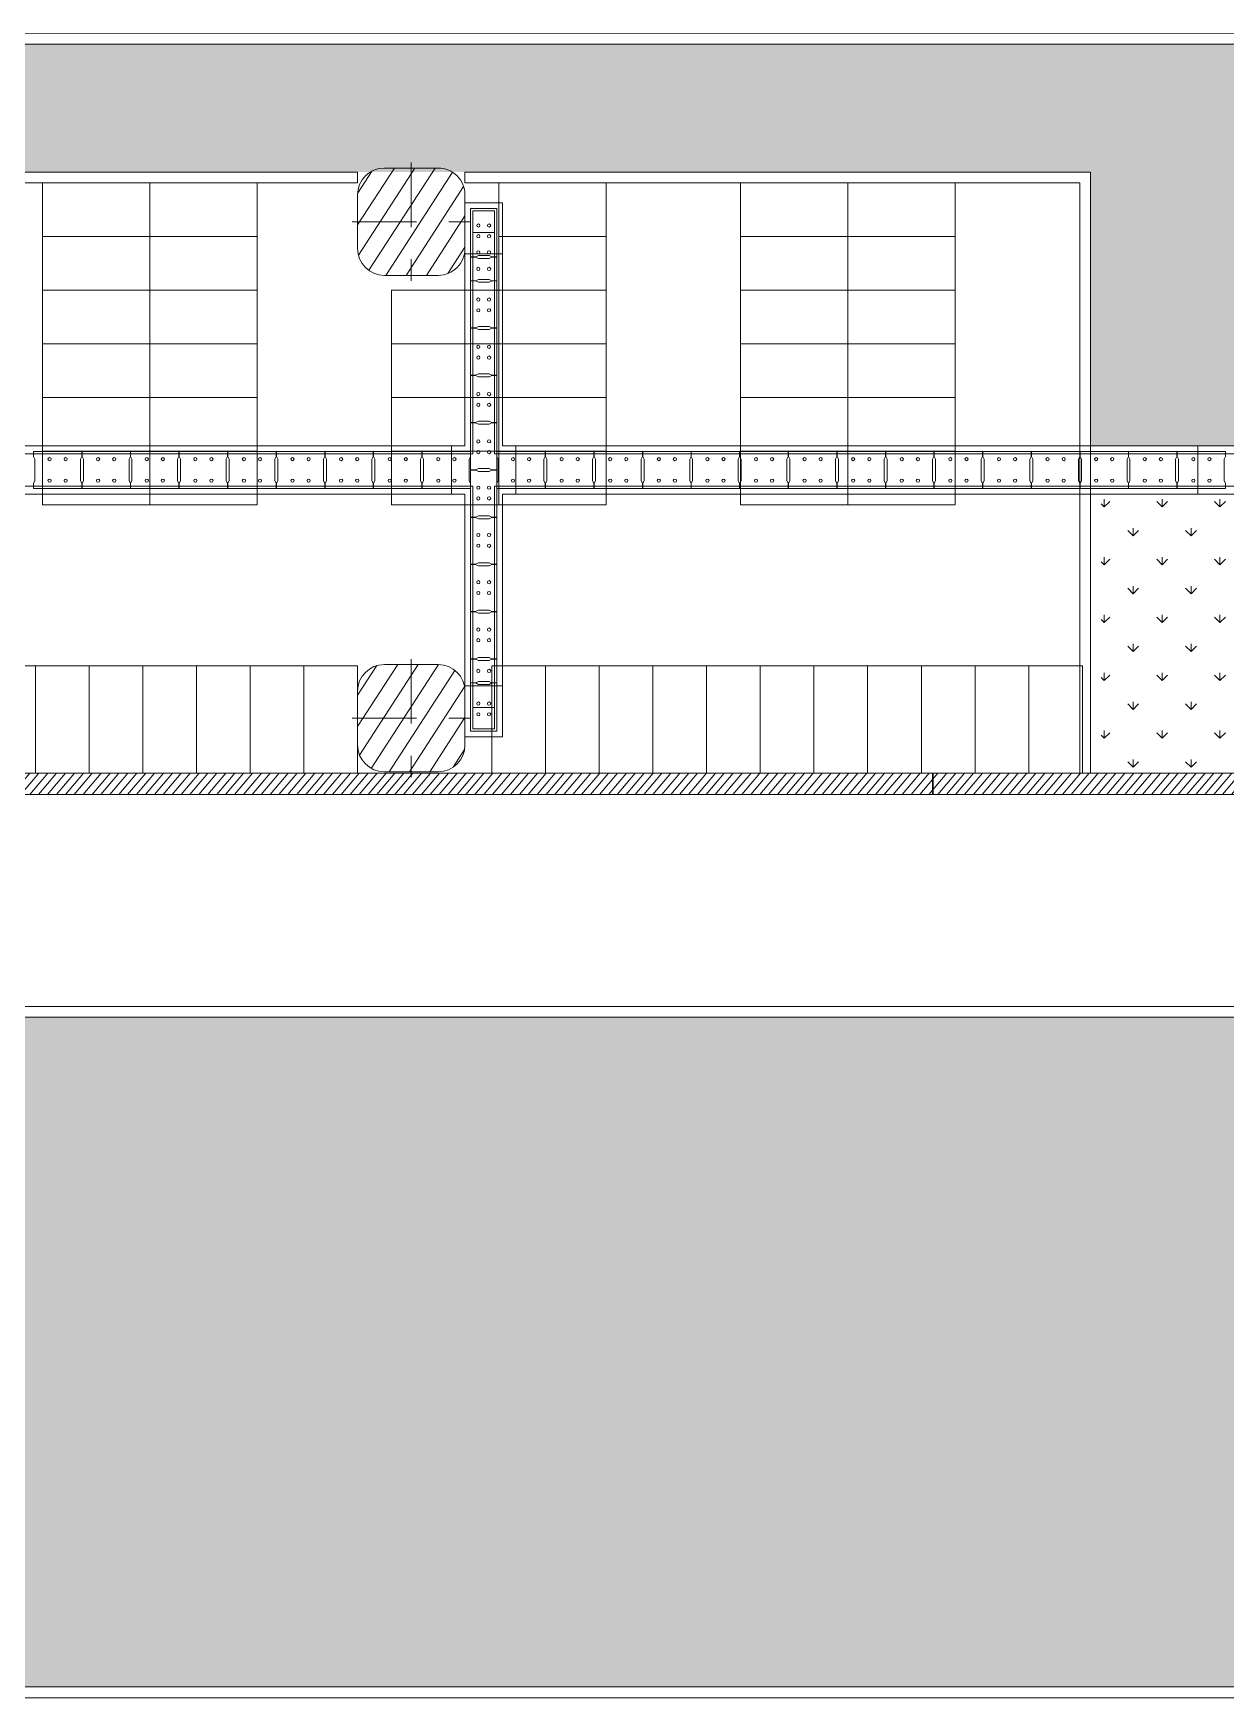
# Model space of a CAD drawing. Header units: millimetres. Extents: x -157642 to 241542, y -22875 to 31024.
# Drawn here: x 108512 to 130719, y -22875 to 8135 of the extents above; entities that cross this region are included whole.
import ezdxf

# ---------------------------------------------------------------- set-up
doc = ezdxf.new("R2010")
doc.units = ezdxf.units.MM
doc.header["$LTSCALE"] = 100
doc.header["$MEASUREMENT"] = 0
doc.linetypes.add('Center', pattern=[29.999999120608162, 12.00000007375544, -5.999999682284241, 5.999999682284241, -5.999999682284241])
for name, color, linetype, lineweight in [('1.Fence Wall', 2, 'Continuous', 15), ('2.Crash Barrier', 4, 'Continuous', 15), ('3.Curb', 6, 'Continuous', 15), ('ARC_HATCH', 8, 'Continuous', 0), ('AXIS', 10, 'Center', 5), ('CON-VIEW', 90, 'Continuous', 5), ('EXPANSION JOINT', 3, 'Continuous', 18), ('HATCH', 8, 'Continuous', 9), ('L1-DRAINAGE-LONG_DITCH', 35, 'Continuous', 9), ('TAN CANG-profile- REVISE1$0$8', 17, 'Continuous', 0), ('trench cover', 74, 'Continuous', 0)]:
    doc.layers.add(name, color=color, linetype=linetype, lineweight=lineweight)
doc.layers.add('ARC-PAKING-AR', color=9, linetype='Continuous', lineweight=0, true_color=0x808080)
pattern_1 = [(89.99999998848193, (-68750.00000193057, -4999.999999885054), (-538.8153670916832, 538.815367308317), [142.8749999999999, -934.7557343999996]), (44.99999998848195, (-68750.00000193057, -4999.999999885054), (-538.8153671558324, 538.8153673724662), [142.8749999999999, -619.1249999999995]), (134.9999999884819, (-68750.00000193057, -4999.999999885054), (-538.8153673724662, -538.8153671558323), [142.875, -619.1249999999999])]
pattern_2 = [(57.08186879558362, (-987073.7419077528, -5727.854008890004), (-266.524719479814, 172.5422380352315), [])]

# ---------------------------------------------------------------- blocks, each defined once
blk = doc.blocks.new('BIKE1X2')
at = {"layer": 'ARC-PAKING-AR'}
blk.add_lwpolyline([(0, 0), (1.000000000232831, -1.164153218269348e-10), (0.9999999997671694, 1.999999999883585), (4.656612873077393e-10, 1.999999999883585)], close=True, dxfattribs=at)

msp = doc.modelspace()

# ---------------------------------------------------------------- hatches: boundary and pattern name
at = {"layer": 'ARC_HATCH', "ltscale": 0.8}
h = msp.add_hatch(dxfattribs=at)
h.set_pattern_fill('ANSI31', color=256, scale=40, angle=-5.834978587051761)
h.set_pattern_definition([(49.99999998848195, (-68750.0087810888, -76351.23036596815), (-97.2876442596995, 81.63402644974802), [])])
edge = h.paths.add_edge_path()
edge.add_arc((144540.2902609095, -1049.985293455306), 4599.999999993033, 324.9762667900752, 360.2781614727991)
edge.add_line((149140.2360514022, -1027.653147039484), (149138.5873711677, -65.82528430748062))
edge.add_line((149138.5873711682, -65.82528410655505), (149538.5867834635, -65.1396403395338))
edge.add_line((149538.586783453, -65.13964040392602), (149540.2344093838, -1026.352450860883))
edge.add_arc((144540.2902608647, -1049.985293689475), 4999.999999972361, -35.02373320532479, 0.27081343941461, ccw=False)
edge.add_arc((144540.290260603, -1049.985293153921), 5000.000000382538, 269.99999998805674, 324.97626679144736, ccw=False)
edge.add_line((144540.2902596098, -6049.985293704143), (144540.4725045873, -6050.000043256368))
edge.add_line((144540.4725045857, -6050.000043180218), (75249.99999816116, -6050.007404960641))
edge.add_line((75249.99999810482, -6050.007404957432), (75249.99999818613, -5649.992651936365))
edge.add_line((75249.99999823986, -5649.99265194287), (144540.2902599956, -5649.985293657912))
edge.add_arc((144540.2902607924, -1049.98529343291), 4600.00000015466, 269.9999999895704, 324.9762667906693)
at = {"layer": 'HATCH', "ltscale": 0.5}
h = msp.add_hatch(dxfattribs=at)
h.set_pattern_fill('ANSI31', color=256, scale=100, angle=1.000000155668661, style=0)
h.set_pattern_definition(pattern_2)
edge = h.paths.add_edge_path()
edge.add_line((115050.5154615567, 3625.139002044336), (116050.5154614832, 3625.139004818077))
edge.add_arc((116050.5154601797, 4125.139004583238), 499.9999997651612, 270.0000001493603, 360.0000001493604)
edge.add_line((116550.5154599449, 4125.139005886653), (116550.5154574278, 5125.139005885329))
edge.add_arc((116050.5154571942, 5125.139004671575), 500.0000002335291, 1.390858967580389e-07, 90.00000013908506)
edge.add_line((116050.5154559805, 5625.139004905097), (115050.5154561711, 5625.139002108932))
edge.add_arc((115050.5154573849, 5125.139001875432), 500.0000002335, 90.00000013908841, 180.0000001390884)
edge.add_line((114550.5154571514, 5125.139000661657), (114550.5154599924, 4125.139001086485))
edge.add_arc((115050.5154602956, 4125.139002347576), 500.0000003032328, 180.0000001445104, 270.0000001445112)
h = msp.add_hatch(dxfattribs=at)
h.set_pattern_fill('ANSI31', color=256, scale=100, angle=1.000000155668661, style=0)
h.set_pattern_definition(pattern_2)
edge = h.paths.add_edge_path()
edge.add_line((115050.5155405356, -5624.576858947548), (116050.515540462, -5624.576856173822))
edge.add_arc((116050.5155392283, -5124.576856361302), 499.9999998125204, 270.0000001413662, 360.000000141367)
edge.add_line((116550.5155390408, -5124.576855127641), (116550.5155365237, -4124.576855128951))
edge.add_arc((116050.5155362205, -4124.576856390071), 500.0000003032619, 1.445136959903275e-07, 90.00000014451454)
edge.add_line((116050.5155349593, -3624.576856086802), (115050.51553515, -3624.576858882938))
edge.add_arc((115050.5155364335, -4124.576859069086), 500.0000001861481, 90.00000014708253, 180.0000001470825)
edge.add_line((114550.5155362473, -4124.576860352623), (114550.515539016, -5124.57685967123))
edge.add_arc((115050.515539414, -5124.576858549575), 500.0000003979658, 180.0000001285321, 270.0000001285329)
at = {"layer": 'TAN CANG-profile- REVISE1$0$8'}
h = msp.add_hatch(dxfattribs=at)
h.set_pattern_fill('GRASS', color=256, scale=30, angle=-10.83497858705176)
h.set_pattern_definition([(89.99999998848193, (-68749.99917274603, -61757.91730598077), (-538.8153670916832, 538.815367308317), [142.8749999999999, -934.7557343999997]), (44.99999998848195, (-68749.99917274603, -61757.91730598077), (-538.8153671558324, 538.8153673724662), [142.8749999999999, -619.1249999999995]), (134.9999999884819, (-68749.99917274603, -61757.91730598077), (-538.8153673724662, -538.8153671558323), [142.875, -619.1249999999999])])
h.paths.add_polyline_path([(82140.24832737632, 5616.338404879236), (82275.81931018346, 5811.200284662496), (82530.44778601779, 6124.212291022865), (82805.074446632, 6415.217512270217), (83056.6527995916, 6647.88702935043), (83359.76040012838, 6892.67631964969), (83681.34768114361, 7116.412400824454), (84082.17967564549, 7350.993898864093), (84501.44712846173, 7550.679103885297), (84784.65135064616, 7661.875320553052), (85153.65590042516, 7780.416377674861), (85451.57917194319, 7855.615492213314), (85861.09324866097, 7932.772821203966), (144520.4520831293, 7935.003396687142), (144974.3386004081, 7913.495527497682), (145301.935289314, 7870.959902422488), (145624.3411490181, 7806.344634422945), (146041.7716315122, 7687.539709134508), (146450.5993032319, 7529.833514763435), (146910.897778696, 7297.426903428452), (147213.6611034956, 7108.242032002396), (148005.8811279767, 6435.273761317003), (148624.6886164569, 5624.027824543475), (149059.7547138021, 4695.366099938939), (149210.727006308, 4155.454908017215), (149309.1146443383, 3464.71693837682), (149320.3984809438, 3157.690923233618), (149335.3240053377, -0.06706745980773121), (145650.5165957751, -0.06706728872086387), (145650.5168999444, 5624.956661228993), (142750.5162973313, 5624.956661413773), (142750.5162970668, 3624.961085507122), (144750.5163014585, 3624.961090671393), (144750.5163011714, 450.1032338309742), (128200.5163775288, 450.1032365854771), (128200.5163794404, 5549.822172158281), (84600.51628567529, 5550.822183298194), (84600.51602102438, 4975.543061698962), (83900.29825211281, 4999.822178944189), (83900.29825233837, 5616.338404701557)])
h = msp.add_hatch(dxfattribs=at)
h.set_pattern_fill('GRASS', color=256, scale=30, angle=-10.83497858705176)
h.set_pattern_definition(pattern_1)
edge = h.paths.add_edge_path()
edge.add_line((144750.5154717924, -449.7189770335681), (144500.515468833, -449.7189768574171))
edge.add_line((144500.515468746, -449.7189767763048), (128400.5155371167, -449.7189649293432))
edge.add_line((128400.5155371308, -449.7189650154469), (128400.5155333278, -5624.576864510374))
edge.add_line((128400.5155333698, -5624.576864404633), (128400.3278511698, -5599.709368538155))
edge.add_line((128400.3278511169, -5599.709368655123), (144544.2404143491, -5584.561709262998))
edge.add_arc((144309.4645782225, -542.1375405849976), 5047.886804401376, 272.6657727214862, 355.230260277299)
edge.add_line((149339.8701164941, -961.8771146093786), (149337.4496230133, 423.3103558211005))
edge.add_line((149337.4496229682, 423.3103559074807), (145650.5157782428, 423.366549793951))
edge.add_line((145650.5157782176, 423.3665496869071), (145650.515730808, -449.719029674161))
edge.add_line((145650.515730839, -449.7190296156477), (145650.5155371858, -4024.576897560772))
edge.add_line((145650.515537114, -4024.576897643739), (145650.5154747803, -4974.576901117653))
edge.add_line((145650.5154747867, -4974.576901143533), (144750.5154839378, -4974.576842238515))
edge.add_line((144750.5154839918, -4974.576842129391), (144750.515484317, -5124.576851810416))
edge.add_arc((144250.5154846176, -5124.576852938655), 499.9999996740584, -89.99999986564751, 1.2375767255434766e-07, ccw=False)
edge.add_line((144250.5154857815, -5624.57685279852), (143250.5154855454, -5624.576855262676))
edge.add_arc((143250.5154843124, -5124.576855154432), 500.0000000608459, 180.0000001424395, 270.00000014243943, ccw=False)
edge.add_line((142750.5154843355, -5124.576856295927), (142750.5154818325, -4124.576856882159))
edge.add_arc((143250.5154819398, -4124.5768556689), 500.0000001751858, 90.00000016864419, 180.0000001399317, ccw=False)
edge.add_line((143250.5154804694, -3624.576855507636), (144250.5154806349, -3624.576852792918))
edge.add_arc((144250.5154818662, -4124.576852895145), 500.0000000608459, 1.4243937584978994e-07, 90.00000014243938, ccw=False)
edge.add_line((144750.5154819603, -4124.576851776059), (144750.5154717503, -449.7189770406767))
h = msp.add_hatch(dxfattribs=at)
h.set_pattern_fill('GRASS', color=256, scale=30, angle=-10.83497858705176)
h.set_pattern_definition(pattern_1)
h.paths.add_polyline_path([(-77598.75824809691, -10796.474508532), (-72613.5713528801, -10796.47450982284), (-72613.57135316957, -13827.13443029026), (-77598.75824880996, -13827.13442867562)])
edge = h.paths.add_edge_path()
edge.add_line((-114415.321996166, -10194.86634151106), (147697.2047811959, -10194.86555834475))
edge.add_arc((147697.2047959934, -14994.86555847387), 4800.000000073172, 0.5951647079181726, 90.00000017675109, ccw=False)
edge.add_line((152496.9458338645, -14945.00605303701), (152526.8631510924, -17825.00604162505))
edge.add_arc((147727.1221132812, -17874.86554752663), 4800.000000084824, -89.99999982164121, 0.5951647141616263, ccw=False)
edge.add_line((147727.1221281337, -22674.86554775924), (-114407.2272042588, -22674.86633084787))
edge.add_arc((-114407.2272186781, -17874.86633066025), 4799.999999996352, 180.1610397759896, 270.00000017251097, ccw=False)
edge.add_line((-119207.2082589358, -17888.35754974652), (-119215.3030221014, -15008.35756010262))
edge.add_arc((-114415.3219817818, -14994.86634165402), 4800.000000009277, 90.00000017113518, 180.1610397705218, ccw=False)

# ---------------------------------------------------------------- linework, layer by layer
at = {"layer": '1.Fence Wall'}
msp.add_lwpolyline([(84600.51544513472, 5550.014722822409), (84600.51544419589, 2199.951083913576), (84800.51563628245, 2199.951083919223), (84800.51563685539, 5350.014722217893), (114550.5154587049, 5350.014715949132), (114550.5154589089, 5550.014716347519)], close=True, dxfattribs=at)
at = {"layer": '1.Fence Wall', "flags": 128}
for points in [[(116550.5154534724, 5549.999966615098), (128200.5155417052, 5549.999962191287), (128200.515537805, 450.2810352524684), (128000.5155417561, 450.2810353522364), (128000.5155403729, 5349.999962622111), (116550.5154536106, 5349.999955955878)], [(128000.5155417561, 450.2810353522364), (128200.5155372644, 450.281035598673), (128200.5155371283, -449.7189646444895), (128000.5155415753, -449.7189651250956)]]:
    msp.add_lwpolyline(points, close=True, dxfattribs=at)
msp.add_lwpolyline([(128200.5155331735, -5650.172967985534), (128200.5155372454, -449.7189646668994), (128000.5155443752, -449.7189644472528), (128000.5155352672, -5650.313729192741)], dxfattribs=at)
at = {"layer": '2.Crash Barrier', "ltscale": 0.8, "flags": 128}
msp.add_lwpolyline([(144540.4812695975, -6050.000042880973), (75249.99999810482, -6050.007404957432), (75249.99999823986, -5649.99265194287), (144540.4812696155, -5649.985289844)], dxfattribs=at)
at = {"layer": '3.Curb', "flags": 128}
for points in [[(85861.09240821272, 8132.950610979911), (144520.4435142737, 8135.181186574089, -0.4128298550482989), (149520.3954062758, 3158.814026555498), (149535.436757724, -65.14505472779274)], [(85861.09240826021, 7932.950611261636), (144520.4512427286, 7935.181186744798, -0.4128298550473561), (149320.3976404259, 3157.868713313685), (149335.4361440192, -65.48787814070238)]]:
    msp.add_lwpolyline(points, format="xyb", dxfattribs=at)
for points in [[(-114415.3219966819, -9994.866341703135), (147697.2047806249, -9994.865558433346, -0.4111743727699479), (152696.9350438858, -14942.9285737559), (152726.8523609843, -17822.92856252966, -0.4172592973770318), (147727.1221287666, -22874.86554758956), (-114407.2272035439, -22874.86633065595, -0.4133905752127254), (-119407.2074690266, -17888.91968373842), (-119415.3022319957, -15008.91969402968, -0.4150370287250716)], [(-114415.321996166, -10194.86634151106), (147697.2047812131, -10194.86555849786, -0.4111743727662955), (152496.9458339816, -14945.00605305942), (152526.8631510801, -17825.00604183319, -0.4172592973756826), (147727.1221281337, -22674.86554775924), (-114407.2272041768, -22674.86633082562, -0.4133905752052807), (-119207.2082590529, -17888.35754972411), (-119215.3030220221, -15008.35756001539, -0.4150370287228317)]]:
    msp.add_lwpolyline(points, format="xyb", close=True, dxfattribs=at)
at = {"layer": 'AXIS'}
for p, q in [((115550.5154557817, 5725.139003539254), (115550.5154616384, 3525.139003432574)), ((114450.5154586567, 4625.139000557596), (116650.5154588082, 4625.139006648402)), ((115550.5155347605, -3524.576857452616), (115550.5155407343, -5724.576857581735)), ((114450.5155376804, -4624.576860200119), (116650.5155377871, -4624.576854343497))]:
    msp.add_line(p, q, dxfattribs=at)
at = {"layer": 'CON-VIEW', "flags": 128}
for points in [[(115050.5154615567, 3625.139002044336), (116050.5154614832, 3625.139004818077, 0.414213562373095), (116550.5154599449, 4125.139005886653), (116550.5154574278, 5125.139005885329, 0.414213562373095), (116050.5154559805, 5625.139004905097), (115050.5154561711, 5625.139002108932, 0.414213562373095), (114550.5154571514, 5125.139000661657), (114550.5154599924, 4125.139001086485, 0.414213562373095)], [(115050.5155405356, -5624.576858947548), (116050.515540462, -5624.576856173822, 0.414213562373095), (116550.5155390408, -5124.576855127641), (116550.5155365237, -4124.576855128951, 0.414213562373095), (116050.5155349593, -3624.576856086802), (115050.51553515, -3624.576858882938, 0.414213562373095), (114550.5155362473, -4124.576860352623), (114550.515539016, -5124.57685967123, 0.414213562373095)]]:
    msp.add_lwpolyline(points, format="xyb", close=True, dxfattribs=at)
at = {"layer": 'EXPANSION JOINT'}
msp.add_lwpolyline([(125259.9999985261, -5649.985285722083), (125269.9999984847, -5649.985285671995), (125269.9999984006, -6049.985286045237), (125259.999998442, -6049.985286095311)], close=True, dxfattribs=at)
at = {"layer": 'L1-DRAINAGE-LONG_DITCH', "ltscale": 0.011}
for p, q in [((116550.5154784732, 4975.139014880348), (116550.5154259406, 4025.13901436083)), ((116550.5154578518, 4975.139014943197), (116550.5154699011, 450.2815853626089)), ((116550.5154784732, 4975.139014880348), (117250.515486465, 4975.138976977221)), ((117250.5154346349, 4025.138976323244), (117250.515486465, 4975.138976977221)), ((117250.51545773, 4975.138977136463), (117250.5154695672, 450.2810429273522)), ((116550.5154259406, 4025.13901436083), (116700.5154253733, 4025.1390058775)), ((117100.5154252702, 4025.138984280042), (117250.5154346349, 4025.138976323244)), ((116300.5163722656, 451.0707262551005), (84600.51519693714, 450.3386878112942)), ((116550.8318265522, 450.2805871482851), (116300.8318281944, 451.0697305104259)), ((117500.5154712085, 450.2810429389938), (117250.5154695672, 450.2810429273522)), ((118950.5154963025, 450.2810420648602), (117500.5154710915, 450.2810429614037)), ((144500.5154700255, 450.2810237335216), (118950.5154963025, 450.2810420648602)), ((130200.5155373295, 450.2810352796223), (130200.5155365285, -449.7189665354963)), ((116300.8300258106, -450.5065618834778), (84600.5152683509, -449.6487742110039)), ((116550.8300274033, -449.7184182169003), (116300.8300258106, -450.5065618834778)), ((116550.5154722641, -449.7194101323403), (116550.5154843537, -4974.576844575582)), ((117250.5154719796, -449.7189573180949), (117250.5154841854, -4974.576890869517)), ((117500.515471658, -449.7189574162185), (117250.5154719796, -449.7189573180949)), ((118950.5154979675, -449.7189582802675), (117500.5154718199, -449.718957204459)), ((144500.5154693762, -449.7189766541851), (118950.5154979675, -449.7189582802675)), ((116550.5155208485, -4024.576844142241), (116700.5155202912, -4024.576853841252)), ((116550.5154591038, -4974.576844597861), (116550.5155208485, -4024.576844142241)), ((117100.5155202285, -4024.576880301334), (117250.5155293517, -4024.576890153898)), ((117250.5155293517, -4024.576890153898), (117250.5154670939, -4974.576890754033)), ((116550.5154591038, -4974.576844597861), (117250.5154670939, -4974.576890754033))]:
    msp.add_line(p, q, dxfattribs=at)
at = {"layer": 'L1-DRAINAGE-LONG_DITCH', "ltscale": 2}
for p, q in [((116700.5154698461, 4825.139006640544), (116700.5154475736, 4425.139006387311)), ((116700.5154582026, 4825.139006684301), (116700.5154702722, 300.2812785221176)), ((116700.5154698461, 4825.139006640544), (117100.5154781803, 4825.138985370228)), ((117100.5154581892, 4825.138985555197), (117100.515470214, 300.2810428140365)), ((116700.5154475736, 4425.139006387311), (116700.5154253733, 4025.1390058775)), ((116700.5154475736, 4425.139006387311), (117100.515456314, 4425.138984068268)), ((117100.5154343653, 4025.13898423854), (117100.5154563588, 4425.138984302423)), ((116700.5154253733, 4025.1390058775), (117100.5154343653, 4025.13898423854)), ((116300.5160732841, 301.5379683967913), (84450.51534060604, 300.3292808582773)), ((116700.8296405474, 300.2802919223614), (116300.8300434915, 301.5369771225378)), ((117500.5154712897, 300.281042595394), (117100.515470214, 300.2810428140365)), ((118950.5154965455, 300.2810419330344), (117500.5154711726, 300.2810426178039)), ((144500.5154699172, 300.2810236688965), (118950.5154965455, 300.2810419330344)), ((116300.8303246503, -300.973806668233), (84450.51536118257, -299.6387724522065)), ((116700.8292417848, -299.7187227716931), (116300.8288390268, -300.973811198186)), ((116700.5154718169, -299.7197076639422), (116700.5154838598, -4824.576854444138)), ((117100.515471789, -299.7189571004565), (117100.5154839864, -4824.576881183209)), ((117500.515471532, -299.7189573068026), (117100.515471789, -299.7189571004565)), ((118950.5154976523, -299.7189578918478), (117500.5154716939, -299.7189570950432)), ((144500.5154694845, -299.71897658956), (118950.5154976523, -299.7189578918478)), ((116700.5154944889, -4424.576854147148), (116700.5155202912, -4024.576853841252)), ((116700.5155202912, -4024.576853841252), (117100.5155292065, -4024.576880320441)), ((117100.5155292065, -4024.576880320441), (117100.5155030976, -4424.576880324923)), ((116700.5154684971, -4824.57685417404), (116700.5154944889, -4424.576854147148)), ((116700.5154944889, -4424.576854147148), (117100.5155031424, -4424.576880090754)), ((116700.5154684971, -4824.57685417404), (117100.5154769266, -4824.576881288493))]:
    msp.add_line(p, q, dxfattribs=at)
for points in [[(117104.1540538486, 4825.138985279074), (117100.515456314, 4425.138984068268)], [(116300.5163722656, 451.0707262551005), (116300.5145699447, -450.5075564260769)], [(117500.3581299214, 451.0707262320357), (117500.3599321375, -450.507556447832)], [(117500.5154710915, 450.2810429614037), (117500.5154718922, -449.7189574610384)], [(117104.1540524779, -4824.576881357221), (117100.5155031424, -4424.576880090754)]]:
    msp.add_lwpolyline(points, dxfattribs=at)
at = {"layer": 'trench cover'}
for points in [[(116655.6544098482, 4870.13897772436), (117145.4636415547, 4870.138977635681), (117145.4636413465, 3970.138977649083), (117050.4636413247, 3970.138977859591), (117000.4636413004, 3995.138977586743), (116800.6544096922, 3995.138977665541), (116750.6544097066, 3970.138977761424), (116655.6544096399, 3970.138977737763)], [(108514.5433448631, 345.1107319687871), (108514.5433447473, 250.1107318074501), (108539.5433447909, 200.1107319165312), (108539.5433447963, -199.8892679883866), (108514.5433446955, -249.8892680624704), (108514.5433446245, -344.889267989638), (109414.5433445887, -344.8892683149461), (109414.5433447046, -249.889268153609), (109389.5433447057, -199.8892680285207), (109389.5433446555, 200.1107316422131), (109414.5433447562, 250.110731716326), (109414.543344755, 345.1107319000585)], [(109419.5433449324, 345.1107320085575), (109419.5433448165, 250.110731847235), (109444.5433448154, 200.1107317221322), (109444.5433448656, -199.8892679486016), (109419.5433448819, -249.8892680450954), (109419.543344766, -344.8892682064325), (110319.5433446579, -344.8892682751612), (110319.5433447738, -249.8892681138241), (110294.5433447302, -199.8892682229052), (110294.5433448418, 200.1107316595881), (110319.5433447807, 250.1107315219269), (110319.5433448966, 345.1107316832495)], [(110324.5433447949, 345.1107316024136), (110324.5433447962, 250.1107314186811), (110349.5433447227, 200.1107315501577), (110349.5433447281, -199.8892683547456), (110324.5433447892, -249.8892682170699), (110324.5433446734, -344.8892683784215), (111224.5433446376, -344.8892687037151), (111224.5433447534, -249.889268542378), (111199.5433447546, -199.8892684172897), (111199.5433447044, 200.1107312534441), (111224.5433446881, 250.1107313499524), (111224.543344804, 345.1107315112749)], [(111229.5433449813, 345.1107316197886), (111229.5433448654, 250.110731458466), (111254.5433448643, 200.1107313333632), (111254.5433447975, -199.8892683149606), (111229.5433448137, -249.8892684114689), (111229.5433446979, -344.889268572806), (112129.5433447069, -344.8892686639447), (112129.5433448228, -249.8892685026076), (112104.5433447791, -199.8892686116887), (112104.5433447737, 200.1107312932145), (112129.5433448297, 250.1107311331434), (112129.5433448284, 345.1107313168759)], [(112134.5433448439, 345.1107312136301), (112134.5433447729, 250.1107312864769), (112159.5433447717, 200.1107311613741), (112159.5433447771, -199.8892687435291), (112134.5433447211, -249.889268583458), (112134.5433447224, -344.8892687672051), (113034.5433446143, -344.8892688359338), (113034.5433446853, -249.8892689087515), (113009.5433446865, -199.8892687836778), (113009.5433447981, 200.11073109883), (113034.5433447371, 250.1107309611689), (113034.5433448529, 345.1107311224914)], [(113039.5433449132, 345.110731253415), (113039.5433447973, 250.1107310920925), (113064.5433448409, 200.1107312011591), (113064.5433448464, -199.8892687037442), (113039.5433448626, -249.8892688002525), (113039.5433447916, -344.8892687274201), (113939.5433447558, -344.8892690527282), (113939.5433447546, -249.8892688689812), (113914.5433448728, -199.8892687663028), (113914.5433448227, 200.1107309044455), (113939.5433448064, 250.1107310009538), (113939.5433449222, 345.1107311622764)], [(113944.5433449376, 345.1107310590305), (113944.5433448218, 250.110730897708), (113969.5433448206, 200.1107307726052), (113969.5433447538, -199.8892688757333), (113944.54334477, -249.889268972227), (113944.5433446542, -344.8892691335641), (114844.5433446632, -344.8892692247027), (114844.5433447791, -249.8892690633656), (114819.5433447354, -199.8892691724468), (114819.54334473, 200.1107307324564), (114844.5433446689, 250.1107305948099), (114844.5433447847, 345.1107307561324)], [(114849.5433449621, 345.1107308646315), (114849.5433448462, 250.1107307033089), (114874.5433448899, 200.1107308123756), (114874.5433448953, -199.8892690925277), (114849.5433448393, -249.8892689324421), (114849.5433448405, -344.8892691161891), (115749.5433446876, -344.8892694190872), (115749.5433448035, -249.8892692577501), (115724.5433448047, -199.8892691326619), (115724.5433447544, 200.1107305380719), (115749.5433448553, 250.1107306121703), (115749.543344854, 345.1107307959173)], [(115754.5433448695, 345.1107306926569), (115754.5433447536, 250.1107305313344), (115779.5433447524, 200.1107304062316), (115779.5433448027, -199.8892692645022), (115754.5433448189, -249.889269360996), (115754.5433447031, -344.8892695223331), (116654.5433447121, -344.8892696134717), (116654.5433447108, -249.8892694297247), (116629.5433447844, -199.8892695612158), (116629.5433447789, 200.1107303436875), (116654.5433447178, 250.1107302060263), (116654.5433448337, 345.1107303673489)], [(118046.3311572522, 345.1107303002063), (118046.3311574153, 250.1107303282188), (118021.3311573594, 200.1107304882898), (118021.3311573648, -199.8892694166134), (118046.3311572017, -249.8892697534611), (118046.3311572029, -344.8892699372082), (117146.3311573558, -344.88926963431), (117146.3311572375, -249.8892694281531), (117171.3311572935, -199.8892695882387), (117171.3311574051, 200.1107302942546), (117146.3311575234, 250.1107303969475), (117146.3311574773, 345.1107303465251)], [(118951.3311573214, 345.1107303399913), (118951.3311573675, 250.1107303904137), (118926.3311572667, 200.1107303163153), (118926.331157155, -199.8892695661925), (118951.3311570816, -249.8892694346869), (118951.3311571999, -344.8892696408584), (118051.3311574699, -344.8892693603557), (118051.3311571897, -249.8892693659582), (118076.3311574075, -199.8892693142843), (118076.3311573573, 200.1107303564495), (118051.3311573585, 250.1107304815523), (118051.3311573573, 345.1107306652848)], [(119856.3311572736, 345.1107304021716), (119856.3311574368, 250.1107304301986), (119831.331157336, 200.1107303561002), (119831.3311573414, -199.8892695488175), (119856.3311572231, -249.8892696514959), (119856.3311575034, -344.8892696458934), (118956.3311574495, -344.8892697889241), (118956.3311574482, -249.8892696051771), (118981.3311573149, -199.8892694862589), (118981.3311574266, 200.1107303962344), (118956.3311572659, 250.1107303095778), (118956.3311573817, 345.1107304709003)], [(120761.3311572706, 345.1107306985359), (120761.331157389, 250.1107304923935), (120736.3311572882, 200.1107304182806), (120736.3311572936, -199.8892694866227), (120761.3311572201, -249.8892693551315), (120761.3311573385, -344.8892695612885), (119861.3311573294, -344.8892694701499), (119861.3311572834, -249.8892695205723), (119886.3311571949, -199.8892691674992), (119886.3311573787, 200.1107304584293), (119861.3311573351, 250.1107303493627), (119861.3311573339, 345.1107305330952)], [(121666.3311572951, 345.1107305041369), (121666.3311574134, 250.1107302979945), (121641.3311573126, 200.1107302238961), (121641.3311573629, -199.8892694468377), (121666.3311572893, -249.8892693153612), (121666.3311574077, -344.8892695215036), (120766.3311574709, -344.8892696869443), (120766.3311573527, -249.8892694807873), (120791.3311573364, -199.8892693842936), (120791.3311574755, 200.1107300074655), (120766.3311574045, 250.1107303891331), (120766.3311574032, 345.1107305728656)], [(122571.3311572024, 345.1107303321623), (122571.3311573208, 250.1107301260199), (122546.3311572201, 200.1107300519216), (122546.3311571979, -199.8892693622329), (122571.331157152, -249.8892697214906), (122571.3311573874, -344.8892699500575), (121671.3311574232, -344.8892696247494), (121671.3311574219, -249.8892694410024), (121696.3311572437, -199.8892695562681), (121696.3311573555, 200.1107303262252), (121671.3311571948, 250.1107302395685), (121671.3311573105, 345.110730400891)], [(123476.3311573887, 345.1107303495373), (123476.331157552, 250.1107303775643), (123451.3311574063, 200.1107300692966), (123451.3311574118, -199.8892698356212), (123476.3311573383, -249.8892697041301), (123476.3311573843, -344.8892696537077), (122576.3311574028, -344.8892700533179), (122576.3311572846, -249.8892698471464), (122601.3311573131, -199.8892695164832), (122601.3311573799, 200.1107301318407), (122576.3311574532, 250.1107300003641), (122576.331157335, 345.1107302065066)], [(124381.3311572239, 345.1107304341422), (124381.3311573423, 250.1107302279997), (124356.3311572862, 200.1107303880708), (124356.331157247, -199.8892697510164), (124381.3311571734, -249.8892696195398), (124381.3311573365, -344.8892695915129), (123481.3311573998, -344.8892697569536), (123481.3311572814, -249.8892695508112), (123506.3311572652, -199.8892694543028), (123506.3311574491, 200.1107301716256), (123481.3311573332, 250.1107303191384), (123481.3311572872, 345.1107302687014)], [(125286.3311574103, 345.1107304515172), (125286.3311574114, 250.1107302677847), (125261.3311573829, 200.1107299370924), (125261.3311573609, -199.889269477062), (125286.3311573598, -249.8892696021649), (125286.331157361, -344.8892697858973), (124386.3311574691, -344.8892697171686), (124386.331157306, -249.8892697451956), (124411.3311574068, -199.8892696710973), (124411.3311575631, 200.11073044558), (124386.3311573577, 250.1107301247539), (124386.3311574736, 345.1107302860764)], [(126191.3311573624, 345.1107305136975), (126191.3311572466, 250.1107303523604), (126166.33115738, 200.1107302334567), (126166.3311573854, -199.8892696714465), (126191.3311573119, -249.88926953997), (126191.331157358, -344.889269489533), (125291.3311573041, -344.8892696325638), (125291.3311573029, -249.8892694488313), (125316.3311572867, -199.889269352323), (125316.3311573087, 200.1107300618314), (125291.3311574718, 250.1107303986792), (125291.3311574705, 345.1107305824262)], [(127096.331157387, 345.110730319313), (127096.3311575053, 250.110730113156), (127071.3311574045, 200.1107300390722), (127071.3311574546, -199.8892696316616), (127096.3311573364, -249.8892697343545), (127096.3311574548, -344.8892699404969), (126196.3311573734, -344.8892695927789), (126196.3311574893, -249.8892694314563), (126221.3311572663, -199.8892697808769), (126221.3311576121, 200.1107300567965), (126196.3311574515, 250.1107299701398), (126196.3311574053, 345.1107299197029)], [(128001.3311575733, 345.110730336688), (128001.3311574574, 250.1107301753509), (127976.3311574737, 200.1107300788572), (127976.331157245, -199.8892697812407), (128001.3311572886, -249.8892696721741), (128001.3311574518, -344.8892696441471), (127101.3311573531, -344.8892700213473), (127101.3311573518, -249.8892698376148), (127126.3311573804, -199.8892695069226), (127126.3311575643, 200.1107301189913), (127101.3311575208, 250.1107300099102), (127101.3311575195, 345.1107301936572)], [(128906.3311574083, 345.1107304212928), (128906.3311574097, 250.1107302375458), (128881.3311574707, 200.1107303752215), (128881.3311573142, -199.8892697414558), (128906.3311572408, -249.8892696099792), (128906.3311574762, -344.8892698385316), (128006.3311573501, -344.889269724983), (128006.3311574659, -249.8892695636605), (128031.3311573326, -199.8892694447422), (128031.3311574443, 200.1107304377656), (128006.3311574006, 250.1107303286844), (128006.3311573545, 345.1107302782621)], [(129811.3311574329, 345.1107302269083), (129811.3311573619, 250.1107302997261), (129786.3311574952, 200.1107301808224), (129786.3311573836, -199.8892697016709), (129811.3311574272, -249.8892695926043), (129811.3311574283, -344.8892697763367), (128911.3311575365, -344.8892697076226), (128911.3311574904, -249.889269758045), (128936.3311573571, -199.8892696391267), (128936.3311575857, 200.1107302209712), (128911.3311575422, 250.11073011189), (128911.3311575409, 345.110730295637)], [(130716.331157547, 345.1107305008481), (130716.331157431, 250.1107303395111), (130691.3311574474, 200.1107302430173), (130691.3311572185, -199.889269617066), (130716.3311572623, -249.8892695079994), (130716.3311573083, -344.889269457577), (129816.3311574887, -344.8892696454277), (129816.3311573704, -249.8892694392707), (129841.3311573092, -199.8892695769464), (129841.3311574931, 200.1107300489821), (129816.3311575392, 250.1107304082398), (129816.3311574931, 345.1107303578174)], [(116655.5154672902, -4869.576890254713), (117145.3246991138, -4869.576890365803), (117145.3246992772, -3969.576890613374), (117050.3246993725, -3969.576890425276), (117000.3246993421, -3994.576890563563), (116800.5154674997, -3994.576890439945), (116750.5154675651, -3969.576890244469), (116655.5154674985, -3969.576890268116)]]:
    msp.add_lwpolyline(points, close=True, dxfattribs=at)
for points in [[(117144.2538747848, 3845.795235145808), (117145.2325449498, 3964.263182186594), (117050.0415982106, 3964.31971694321), (117000.0268040666, 3939.349327072428), (116800.2176073601, 3939.467637587295), (116750.2324190619, 3964.49723891521), (116655.2324356897, 3964.553490161459), (116654.2496507806, 3843.314536331891), (116655.2943582323, 3524.87723029725), (116750.2943326557, 3524.946920107046), (116800.2759798632, 3549.983592205943), (117000.0851578618, 3550.13016738095), (117050.1034837483, 3525.166852896742), (117145.2944214562, 3525.236852968912), (117144.2538747848, 3845.795235145808)], [(117144.3157511808, 2965.958026761786), (117145.2944212083, 3520.236853466617), (117050.1034744243, 3520.293387989062), (117000.0886803253, 3495.322998352451), (116800.2794836187, 3495.441308867303), (116750.2942953204, 3520.470910195232), (116655.2943119034, 3520.527161207297), (116654.3115270595, 2963.477327970279), (116655.3562345112, 2645.040021935638), (116750.3562088898, 2645.10971151125), (116800.3378560973, 2670.146383610132), (117000.1470340959, 2670.292958785169), (117050.1653600272, 2645.329644535115), (117145.3562978521, 2645.399644584875), (117144.3157511808, 2965.958026761786)], [(117144.3167510811, 2965.958026914523), (117145.295421181, 3520.236853362774), (117050.1044744418, 3520.293388119404), (117000.0896802979, 3495.322998248623), (116800.2804835914, 3495.441308763489), (116750.295295455, 3520.470910303164), (116655.2953119209, 3520.527161337654), (116654.3125270322, 2963.477327866436), (116655.3572345286, 2645.040022065965), (116750.3572089521, 2645.109711875775), (116800.3388561147, 2670.146383740474), (117000.1480341133, 2670.29295891551), (117050.1663601169, 2645.329644408877), (117145.3572977076, 2645.399644503457), (117144.3167510811, 2965.958026914523)], [(117144.3790433969, 2085.245022685718), (117145.3577134245, 2639.523849390549), (117050.1667666405, 2639.580383912995), (117000.1519725414, 2614.609994276398), (116800.3427758349, 2614.72830479125), (116750.3575875366, 2639.757906119179), (116655.3576041196, 2639.814157131244), (116654.3748192757, 2082.764323894211), (116655.4195267273, 1764.32701785957), (116750.419501106, 1764.396707435197), (116800.4011483134, 1789.433379534079), (117000.2103263121, 1789.579954709116), (117050.2286522434, 1764.616640459048), (117145.4195900683, 1764.686640508822), (117144.3790433969, 2085.245022685718)], [(117144.3800432973, 2085.24502283847), (117145.3587133972, 2639.523849286721), (117050.167766658, 2639.580384043336), (117000.152972514, 2614.60999417257), (116800.3437758075, 2614.728304687407), (116750.3585876711, 2639.757906227096), (116655.358604137, 2639.814157261571), (116654.3758192483, 2082.764323790383), (116655.4205267449, 1764.327017989912), (116750.4205011682, 1764.396707799693), (116800.4021484928, 1789.43337987618), (117000.2113263295, 1789.579954839443), (117050.2296523331, 1764.616640332824), (117145.4205899238, 1764.686640427404), (117144.3800432973, 2085.24502283847)], [(117144.442335775, 1204.532018821425), (117145.4210057577, 1758.810845292086), (117050.2300589737, 1758.867379814532), (117000.2152648746, 1733.896990177935), (116800.4060681681, 1734.015300692772), (116750.4208798698, 1759.044902020687), (116655.4208964529, 1759.101153032767), (116654.4381116089, 1202.051319795733), (116655.4828191054, 883.6140139952768), (116750.482793484, 883.6837035708886), (116800.4644406466, 908.720375435616), (117000.2736186453, 908.866950610638), (117050.2919445766, 883.9036363605846), (117145.4828824015, 883.9736364103592), (117144.442335775, 1204.532018821425)], [(117144.4433356305, 1204.532018739992), (117145.4220057304, 1758.810845188258), (117050.2310589912, 1758.867379944859), (117000.2162648473, 1733.896990074092), (116800.4070681407, 1734.015300588944), (116750.4218800044, 1759.044902128633), (116655.4218964703, 1759.101153163108), (116654.4391115815, 1202.051319691906), (116655.4838190781, 883.6140138914488), (116750.4837935015, 883.6837037012301), (116800.465440826, 908.7203757777024), (117000.2746186627, 908.8669507409795), (117050.2929446663, 883.9036362343613), (117145.483882257, 883.9736363289267), (117144.4433356305, 1204.532018739992)], [(117144.5056280359, 323.8190149795264), (117145.4842980187, 878.0978414501878), (117050.2933512347, 878.1543759726337), (117000.2785571356, 853.1839863360365), (116800.4693604291, 853.3022968508885), (116750.4841721308, 878.3318981788034), (116655.4841887138, 878.3881491908833), (116654.5014038699, 321.3383159538353), (116655.5461113664, 2.901010153378593), (116750.546085745, 2.970699729004991), (116800.5277329076, 28.00737159371783), (117000.3369109062, 28.15394676875439), (117050.3552368376, 3.190632518686471), (117145.5461746625, 3.260632568446454), (117144.5056280359, 323.8190149795264)], [(117144.5066278915, 323.8190148981084), (117145.4852979914, 878.0978413463599), (117050.2943513693, 878.1543760805653), (117000.2795571083, 853.1839862322086), (116800.4703604017, 853.3022967470461), (116750.4851722654, 878.3318982867349), (116655.4851887313, 878.3881493212102), (116654.5024038425, 321.3383158500219), (116655.5471113391, 2.901010049550678), (116750.5470857624, 2.970699859331944), (116800.528733087, 28.00737193581881), (117000.3379109237, 28.15394689908135), (117050.3562369273, 3.190632392448606), (117145.547174518, 3.26063248704304), (117144.5066278915, 323.8190148981084)], [(117144.0844411963, -323.1726272015803), (117145.6094667615, -877.4523714851966), (117050.4185290537, -877.5223715573666), (117000.4002031224, -852.5590573073132), (116800.5910251685, -852.7056322481658), (116750.6093779611, -877.7423043470626), (116655.6094035825, -877.8119939226744), (116654.0798710455, -320.7612433877948), (116655.5474809299, -2.324854885184322), (116750.5474642299, -2.381105874854256), (116800.5326526453, -27.41070722517907), (117000.3418493518, -27.52901774001657), (117050.3566434957, -2.558627869249904), (117145.5475902349, -2.615162625865196), (117144.0844411963, -323.1726272015803)], [(117144.4423348357, -1204.093584884104), (117145.4210045651, -1758.372411134362), (117050.2300577061, -1758.428945785738), (117000.215263676, -1733.458555905789), (116800.4060668374, -1733.5768662466), (116750.4208785442, -1758.606467645412), (116655.420895119, -1758.662718522348), (116654.4381106998, -1201.612885364084), (116655.482818475, -883.1755795568461), (116750.4827928656, -883.2452692070074), (116800.4644399655, -908.2819414724509), (117000.2736179162, -908.42851666559), (117050.291943857, -883.4652022712107), (117145.4828817914, -883.5352024104213), (117144.4423348357, -1204.093584884104)], [(117144.4433347809, -1204.093584497197), (117145.4220044655, -1758.372410981596), (117050.2310577959, -1758.428945911975), (117000.2162636486, -1733.458556009617), (116800.4070669271, -1733.576866372823), (116750.4218786787, -1758.60646753748), (116655.4218952088, -1758.662718648571), (116654.4391107173, -1201.612885233728), (116655.4838184924, -883.1755794265046), (116750.4837928382, -883.2452693108498), (116800.4654401001, -908.2819413645047), (117000.274618006, -908.4285167918279), (117050.2929441086, -883.4652021856891), (117145.483881647, -883.5352024918247), (117144.4433347809, -1204.093584497197)], [(117144.3790418096, -2084.806588706895), (117145.3577113324, -2639.085415403068), (117050.1667646353, -2639.141949842699), (117000.1519705603, -2614.171560196919), (116800.3427738836, -2614.289870325956), (116750.3575855904, -2639.319471724768), (116655.3576022375, -2639.375722858284), (116654.3748176289, -2082.32588942103), (116655.4195252871, -1763.888583591397), (116750.4194999119, -1763.958273286364), (116800.4011471014, -1788.994945083468), (117000.2103250073, -1789.141520510791), (117050.228650948, -1764.178206116398), (117145.4195887205, -1764.248206467368), (117144.3790418096, -2084.806588706895)], [(117144.3800416652, -2084.806588788313), (117145.3587114221, -2639.085415529305), (117050.167764725, -2639.141949968922), (117000.1529705329, -2614.171560300732), (116800.3437738562, -2614.289870429784), (116750.358585725, -2639.319471616836), (116655.3586022102, -2639.375722962111), (116654.3758176464, -2082.325889290689), (116655.4205255387, -1763.888583505861), (116750.4204999293, -1763.958273156037), (116800.4021470292, -1788.994945421466), (117000.2113249799, -1789.141520614605), (117050.2296509655, -1764.178205986056), (117145.420588621, -1764.248206314616), (117144.3800416652, -2084.806588788313)], [(117144.315748973, -2965.519592808661), (117145.2944186128, -3519.798419527244), (117050.1034718435, -3519.854953710295), (117000.0886776514, -3494.884564042106), (116800.2794809298, -3495.002874405312), (116750.2942927986, -3520.032475592365), (116655.2943092838, -3520.08872693764), (116654.3115246752, -2963.038893500387), (116655.3562325675, -2644.601587715573), (116750.3562069581, -2644.671277365735), (116800.3378541028, -2669.707949397009), (117000.1470321706, -2669.854524612558), (117050.1653581113, -2644.891210218178), (117145.3562958391, -2644.961210803303), (117144.315748973, -2965.519592808661)], [(117144.3167488733, -2965.519592655924), (117145.2954185132, -3519.798419374492), (117050.1044719332, -3519.854953836533), (117000.0896777859, -3494.884563934174), (116800.2804810644, -3495.002874297381), (116750.2952927264, -3520.032475930362), (116655.2953094906, -3520.088727086288), (116654.3125248097, -2963.038893392455), (116655.3572324679, -2644.601587562822), (116750.3572070478, -2644.671277491972), (116800.3388542648, -2669.707949779811), (117000.1480321432, -2669.854524716386), (117050.1663581288, -2644.891210087822), (117145.3572957395, -2644.961210650552), (117144.3167488733, -2965.519592655924)], [(117144.2538719673, -3845.356801124537), (117145.2325419828, -3963.824748034531), (117050.0415951962, -3963.881282942501), (117000.0268012108, -3938.910892828382), (116800.2176043274, -3939.029203403348), (116750.2324161961, -3964.058804590401), (116655.2324327261, -3964.115055701506), (116654.2496477865, -3842.876101838672), (116655.2943556788, -3524.438796053859), (116750.2943300694, -3524.508485704006), (116800.2759772865, -3549.545157991859), (117000.0851551923, -3549.691733419182), (117050.1034811056, -3524.72841853404), (117145.2944187163, -3524.798419096769), (117144.2538719673, -3845.356801124537)]]:
    msp.add_lwpolyline(points, dxfattribs=at)
for centre, radius in [((116800.654409719, 4553.888977589842), 30), ((116800.6544096047, 4353.888977659793), 30), ((117000.4626415165, 4553.888977826631), 30), ((117000.4626414744, 4353.888977639988), 30), ((117000.4636414892, 4553.888977722789), 30), ((117000.4636414471, 4353.888977536175), 30), ((116799.9049714809, 4054.755827174115), 29.99999999999999), ((116999.7142033233, 4054.755827050496), 29.99999999999999), ((116800.0521567371, 3744.732764571119), 29.99999999999999), ((116800.0531567097, 3744.732764467306), 29.99999999999999), ((116999.8613348079, 3744.879339489577), 29.99999999999999), ((116999.8623347806, 3744.879339385763), 29.99999999999999), ((116799.9683175134, 3173.896248290141), 29.99999999999999), ((116799.9693176479, 3173.896248398072), 29.99999999999999), ((116999.7774955843, 3174.042823208598), 29.99999999999999), ((116999.7784956017, 3174.042823338925), 29.99999999999999), ((116800.1150326256, 2973.896302124675), 29.99999999999999), ((116800.1160327154, 2973.896301998451), 29.99999999999999), ((116999.9242106965, 2974.042877043117), 29.99999999999999), ((116999.9252106692, 2974.042876939304), 29.99999999999999), ((116800.0316097295, 2293.183244214088), 29.99999999999999), ((116800.0326098641, 2293.183244322005), 29.99999999999999), ((116999.8407878004, 2293.32981913253), 29.99999999999999), ((116999.8417878179, 2293.329819262872), 29.99999999999999), ((116800.1783248418, 2093.183298048607), 29.99999999999999), ((116800.1793249315, 2093.183297922384), 29.99999999999999), ((116999.9875029127, 2093.329872967064), 29.99999999999999), ((116999.9885028853, 2093.329872863236), 29.99999999999999), ((116800.0949020627, 1412.47024011561), 29.99999999999999), ((116800.0959021974, 1412.470240223542), 29.99999999999999), ((116800.2416171751, 1212.470293950144), 29.99999999999999), ((116800.2426172647, 1212.470293823921), 29.99999999999999), ((116999.9040801337, 1412.616815034067), 29.99999999999999), ((116999.9050801511, 1412.616815164409), 29.99999999999999), ((117000.0507952459, 1212.616868868601), 29.99999999999999), ((117000.0517952186, 1212.616868764759), 29.99999999999999), ((116800.1581943237, 531.7572362737264), 29.99999999999999), ((116800.1591944583, 531.757236381658), 29.99999999999999), ((116800.304909436, 331.7572901082458), 29.99999999999999), ((116800.3059095257, 331.7572899820079), 29.99999999999999), ((116999.9673723946, 531.9038111921836), 29.99999999999999), ((116999.9683724121, 531.9038113225106), 29.99999999999999), ((117000.1140875069, 331.903865026703), 29.99999999999999), ((117000.1150874795, 331.9038649228751), 29.99999999999999), ((108814.5433447532, 200.1107317480637), 30), ((109114.5433446931, 200.1107318106806), 30), ((109719.5433448225, 200.1107317878486), 30), ((110019.5433448795, 200.1107318280556), 30), ((110624.5433446851, 200.1107313817047), 30), ((110924.5433447869, 200.110731656081), 30), ((111529.5433448714, 200.1107313990651), 30), ((111829.5433448114, 200.110731461682), 30), ((112434.5433447788, 200.110731227076), 30), ((112734.5433448358, 200.110731267283), 30), ((113339.5433448033, 200.1107310326915), 30), ((113639.5433448603, 200.1107310728985), 30), ((114244.5433447107, 200.110730860717), 30), ((114544.5433447676, 200.110730900924), 30), ((115149.5433448522, 200.1107306439226), 30), ((115449.543344954, 200.1107309182989), 30), ((116054.5433447596, 200.110730471948), 30), ((116354.5433448165, 200.110730512155), 30), ((117446.33115734, 200.1107306165504), 30), ((117746.3311573521, 200.1107304225879), 30), ((118351.3311574092, 200.1107306563208), 30), ((118651.3311573766, 200.1107302282035), 30), ((119256.3311573614, 200.1107307185157), 30), ((119556.3311573288, 200.1107302903838), 30), ((120161.331157224, 200.1107303123717), 30), ((120461.3311573259, 200.1107305867481), 30), ((121066.3311574104, 200.1107303297467), 30), ((121366.3311574225, 200.1107301357843), 30), ((121971.3311572903, 200.110730648521), 30), ((122271.3311573024, 200.1107304545585), 30), ((122876.3311574318, 200.110730431712), 30), ((123176.3311574439, 200.1107302377495), 30), ((123781.3311574289, 200.1107307280763), 30), ((124081.3311572791, 200.1107303223544), 30), ((124686.3311574085, 200.1107302995224), 30), ((124986.3311574206, 200.1107301055599), 30), ((125591.3311573606, 200.1107303617173), 30), ((125891.3311573729, 200.1107301677548), 30), ((126496.3311573851, 200.1107301673328), 30), ((126796.3311573698, 200.1107304641191), 30), ((127401.3311573821, 200.1107304636826), 30), ((127701.3311575113, 200.1107302473101), 30), ((128306.3311573792, 200.1107307600469), 30), ((128606.3311573465, 200.110730331915), 30), ((129211.3311573588, 200.110730331493), 30), ((129511.331157488, 200.1107301151205), 30), ((130116.331157311, 200.1107303936878), 30), ((130416.3311574402, 200.1107301773154), 30), ((108814.5433446416, -199.8892681344296), 30), ((109114.5433446986, -199.8892680942226), 30), ((109719.5433447831, -199.8892683512386), 30), ((110019.5433448401, -199.8892683110316), 30), ((110624.5433446905, -199.8892685232131), 30), ((110924.5433447474, -199.8892684830062), 30), ((111529.5433447149, -199.8892687175976), 30), ((111829.5433448168, -199.8892684432358), 30), ((112434.5433447395, -199.8892689119966), 30), ((112734.5433446793, -199.8892688493797), 30), ((113339.5433448087, -199.8892688722117), 30), ((113639.5433448657, -199.8892688320047), 30), ((114244.5433446713, -199.8892692783556), 30), ((114544.5433447283, -199.8892692381487), 30), ((115149.5433447406, -199.8892692385853), 30), ((115449.5433447975, -199.8892691983783), 30), ((116054.5433447202, -199.8892696671392), 30), ((116354.543344822, -199.8892693927628), 30), ((116800.305909341, -331.195203318086), 29.99999999999999), ((117000.1150873365, -331.3417782770557), 29.99999999999999), ((117446.3311573007, -199.8892695225368), 30), ((117746.3311573128, -199.8892697164993), 30), ((118351.3311572528, -199.8892694603419), 30), ((118651.3311573098, -199.889269420135), 30), ((119256.3311573221, -199.889269420557), 30), ((119556.3311574065, -199.8892698710988), 30), ((120161.3311572743, -199.8892693583621), 30), ((120461.3311572864, -199.8892695523245), 30), ((121066.3311572539, -199.8892697869305), 30), ((121366.331157428, -199.889269769119), 30), ((121971.3311572509, -199.8892694905662), 30), ((122271.3311573802, -199.8892697069386), 30), ((122876.3311574373, -199.8892694731912), 30), ((123176.3311574494, -199.8892696671537), 30), ((123781.3311572723, -199.8892693885864), 30), ((124081.3311573567, -199.8892698391282), 30), ((124686.3311574139, -199.8892696053808), 30), ((124986.3311573812, -199.8892700335127), 30), ((125591.3311573213, -199.8892697773699), 30), ((125891.3311573335, -199.8892699713324), 30), ((126496.3311572735, -199.889269715175), 30), ((126796.3311574027, -199.8892699315475), 30), ((127401.3311574598, -199.8892696978), 30), ((127701.3311575168, -199.8892696575931), 30), ((128306.3311573397, -199.8892693790258), 30), ((128606.3311574241, -199.8892698295676), 30), ((129211.3311574813, -199.8892695958202), 30), ((129511.3311574486, -199.8892700239521), 30), ((130116.3311573886, -199.8892697678093), 30), ((130416.3311574009, -199.8892699617718), 30), ((116800.1591942291, -531.1951492772787), 29.99999999999999), ((116999.9683721798, -531.3417244704324), 29.99999999999999), ((116800.2416163743, -1212.031859718278), 29.99999999999999), ((116800.2426162747, -1212.031859565526), 29.99999999999999), ((117000.0507943251, -1212.178434911417), 29.99999999999999), ((117000.0517943425, -1212.178434781075), 29.99999999999999), ((116800.0949010283, -1412.031805632665), 29.99999999999999), ((116800.0959011181, -1412.031805758903), 29.99999999999999), ((116999.9040790961, -1412.178380848214), 29.99999999999999), ((116999.9050791858, -1412.178380974452), 29.99999999999999), ((116800.1783233035, -2092.744863775224), 29.99999999999999), ((116800.1793233658, -2092.744863410713), 29.99999999999999), ((116999.9875014161, -2092.891438756618), 29.99999999999999), ((116999.9885012717, -2092.891438838036), 29.99999999999999), ((116800.0316080298, -2292.744809946191), 29.99999999999999), ((116800.0326080024, -2292.744810050019), 29.99999999999999), ((116999.8407860975, -2292.891385161754), 29.99999999999999), ((116999.8417861873, -2292.891385287978), 29.99999999999999), ((116800.1150305117, -2973.457867642835), 29.99999999999999), ((116800.1160303672, -2973.457867724239), 29.99999999999999), ((116999.9242084624, -2973.604442835975), 29.99999999999999), ((116999.9252085969, -2973.604442728043), 29.99999999999999), ((116799.9683152378, -3173.457813813802), 29.99999999999999), ((116799.9693152105, -3173.457813917616), 29.99999999999999), ((116999.7774931886, -3173.604389006941), 29.99999999999999), ((116999.7784932784, -3173.604389133179), 29.99999999999999), ((116800.0521540622, -3744.294330249308), 29.99999999999999), ((116800.0531539178, -3744.294330330726), 29.99999999999999), ((116999.861331968, -3744.440905676631), 29.99999999999999), ((116999.8623318684, -3744.440905523865), 29.99999999999999), ((116800.5144674975, -4353.326890307959), 30), ((116800.5154675872, -4353.326890434197), 30), ((117000.3236992228, -4353.326890409167), 30), ((117000.3246991954, -4353.326890512995), 30), ((116800.5144675002, -4553.326890260403), 30), ((116800.5154673558, -4553.326890341836), 30), ((117000.3236992255, -4553.326890361626), 30), ((117000.3246991982, -4553.32689046544), 30)]:
    msp.add_circle(centre, radius, dxfattribs=at)

# ---------------------------------------------------------------- block references
at = {"layer": 'ARC-PAKING-AR'}
for p, xscale, yscale, zscale, rotation in [((110680.5274629586, 4349.999951895981), 1000.000000000001, 1000.000000000001, 1000.000000000001, 89.99991273333528), ((110680.5280544396, 4349.999952053098), -1000.000000000001, 1000, 1000, 270.0000873334981), ((117180.528054166, 4349.997058789348), -1000.000000000001, 1000, 1000, 270.0000873334981), ((123680.5274622758, 4349.997044363103), 1000.000000000001, 1000.000000000001, 1000.000000000001, 89.99991273333528), ((123680.5280538738, 4349.997044497824), -1000.000000000001, 1000, 1000, 270.0000873334981), ((110680.5275227563, 3349.999951857768), 1000.000000000001, 1000.000000000001, 1000.000000000001, 89.99991273333528), ((110680.5279957502, 3349.999951874343), -1000.000000000001, 1000, 1000, 270.0000873334981), ((117180.5279954767, 3349.997058610592), -1000.000000000001, 1000, 1000, 270.0000873334981), ((123680.5275222354, 3349.997044536663), 1000.000000000001, 1000.000000000001, 1000.000000000001, 89.99991273333528), ((123680.5279952293, 3349.997044553238), -1000.000000000001, 1000, 1000, 270.0000873334981), ((110680.5275824369, 2349.999951841965), 1000.000000000001, 1000.000000000001, 1000.000000000001, 89.99991273333528), ((110680.5279372229, 2349.999951907346), -1000.000000000001, 1000, 1000, 270.0000873334981), ((117180.5275821634, 2349.997058578228), 1000.000000000001, 1000.000000000001, 1000.000000000001, 89.99991273333528), ((117180.5279369493, 2349.997058643596), -1000.000000000001, 1000, 1000, 270.0000873334981), ((123680.5275818713, 2349.997044286705), 1000.000000000001, 1000.000000000001, 1000.000000000001, 89.99991273333528), ((123680.5279366571, 2349.997044352072), -1000.000000000001, 1000, 1000, 270.0000873334981), ((110680.5276420452, 1349.999952082755), 1000.000000000001, 1000.000000000001, 1000.000000000001, 89.99991273333528), ((110680.5278786232, 1349.999952196929), -1000.000000000001, 1000, 1000, 270.0000873334981), ((117180.5276417717, 1349.997058819004), 1000.000000000001, 1000.000000000001, 1000.000000000001, 89.99991273333528), ((117180.5278783496, 1349.997058933164), -1000.000000000001, 1000, 1000, 270.0000873334981), ((123680.5276414795, 1349.997044527481), 1000.000000000001, 1000.000000000001, 1000.000000000001, 89.99991273333528), ((123680.5278780576, 1349.997044641641), -1000.000000000001, 1000, 1000, 270.0000873334981), ((110680.52770196, 349.9999520221463), 1000.000000000001, 1000.000000000001, 1000.000000000001, 89.99991273333528), ((110680.5278199338, 349.9999520181591), -1000.000000000001, 1000, 1000, 270.0000873334981), ((117180.5277016864, 349.9970587583812), 1000.000000000001, 1000.000000000001, 1000.000000000001, 89.99991273333528), ((117180.5278196603, 349.9970587544231), -1000.000000000001, 1000, 1000, 270.0000873334981), ((123680.5277014391, 349.9970447010273), 1000.000000000001, 1000.000000000001, 1000.000000000001, 89.99991273333528), ((123680.527819413, 349.9970446970401), -1000.000000000001, 1000, 1000, 270.0000873334981), ((110680.5277616406, -650.0000479936571), 1000.000000000001, 1000.000000000001, 1000.000000000001, 89.99991273333528), ((110680.5277614064, -650.0000479488372), -1000.000000000001, 1000, 1000, 270.0000873334981), ((117180.527761367, -650.0029412574077), 1000.000000000001, 1000.000000000001, 1000.000000000001, 89.99991273333528), ((117180.5277611329, -650.0029412125878), -1000.000000000001, 1000, 1000, 270.0000873334981), ((123680.5277610749, -650.0029555489309), 1000.000000000001, 1000.000000000001, 1000.000000000001, 89.99991273333528), ((123680.5277608408, -650.002955504111), -1000.000000000001, 1000, 1000, 270.0000873334981), ((107550.6955289687, -3649.985928041526), -999.9999999999998, 1000, 1000, 180.0000873377796), ((108550.6955289133, -3649.985986686035), -999.9999999999998, 1000, 1000, 180.0000873377796), ((109550.6955290198, -3649.986045118771), -999.9999999999998, 1000, 1000, 180.0000873377796), ((110550.6955292226, -3649.978190047303), -999.9999999999998, 1000, 1000, 180.0000873377796), ((111550.6955291672, -3649.978248691812), -999.9999999999998, 1000, 1000, 180.0000873377796), ((112550.6955292737, -3649.978307124547), -999.9999999999998, 1000, 1000, 180.0000873377796), ((113550.6955292183, -3649.978365769042), -999.9999999999998, 1000, 1000, 180.0000873377796), ((117050.6931823071, -3650.096761726483), -999.9999999999998, 1000, 1000, 180.0000873377796), ((118050.6931822517, -3650.096820370964), -999.9999999999998, 1000, 1000, 180.0000873377796), ((119050.6931820209, -3649.986047184459), -999.9999999999998, 1000, 1000, 180.0000873377796), ((120050.6931823028, -3650.096937448208), -999.9999999999998, 1000, 1000, 180.0000873377796), ((121050.6931822922, -3650.096995858534), -999.9999999999998, 1000, 1000, 180.0000873377796), ((122050.6931826514, -3650.041039222182), -999.9999999999998, 1000, 1000, 180.0000873377796), ((123050.693182596, -3650.041097866677), -999.9999999999998, 1000, 1000, 180.0000873377796), ((124050.6931827024, -3650.041156299412), -999.9999999999998, 1000, 1000, 180.0000873377796), ((125050.6931825299, -3650.041214921497), -999.9999999999998, 1000, 1000, 180.0000873377796), ((126050.6931826365, -3650.041273354247), -999.9999999999998, 1000, 1000, 180.0000873377796), ((127050.6931829047, -3650.039749356161), -999.9999999999998, 1000, 1000, 180.0000873377796)]:
    msp.add_blockref('BIKE1X2', p, dxfattribs=dict(at, xscale=xscale, yscale=yscale, zscale=zscale, rotation=rotation))

doc.saveas('drawing.dxf')
